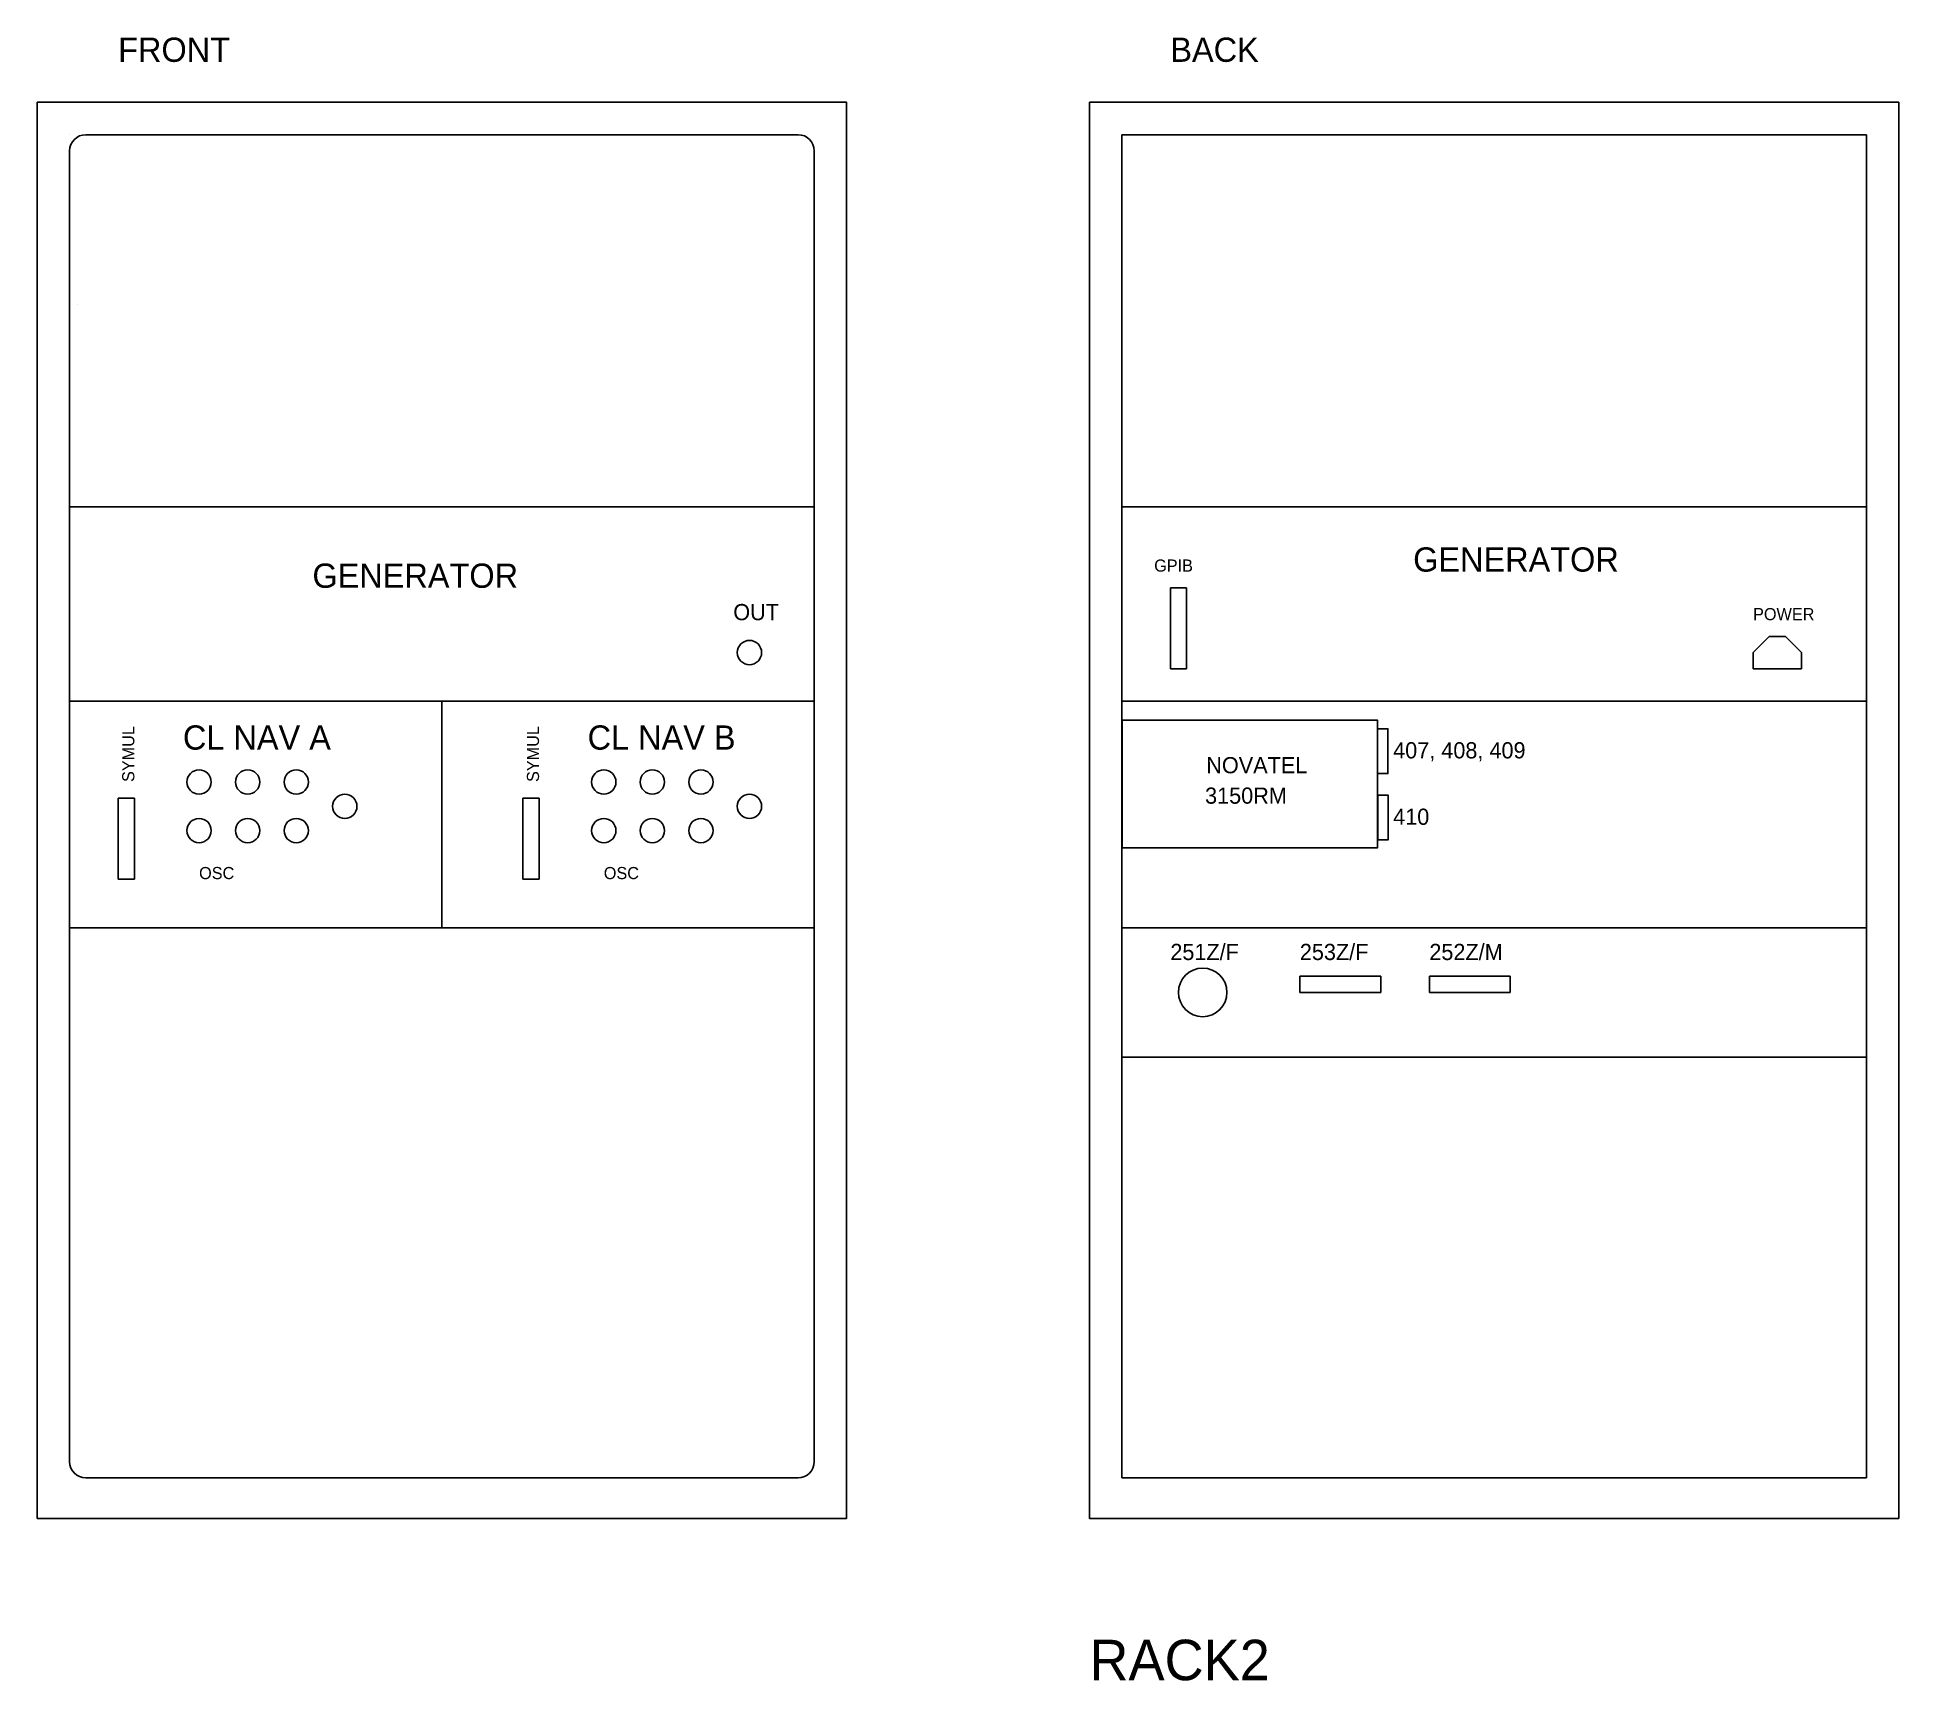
# Model space of a CAD drawing. Extents: x 40 to 270, y 5 to 208.
import ezdxf

# ---------------------------------------------------------------- set-up
doc = ezdxf.new("R2010")
doc.units = 0
doc.header["$MEASUREMENT"] = 0
doc.layers.get('0').update_dxf_attribs({"linetype": 'CONTINUOUS'})

# ---------------------------------------------------------------- blocks, each defined once
blk = doc.blocks.new('A$C10A4054A')
blk.add_lwpolyline([(0, 5.55), (1.28, 5.55), (1.28, 0), (0, 0)], close=True)

msp = doc.modelspace()

# ---------------------------------------------------------------- linework, layer by layer
for p, q in [((44, 196), (44, 196)), ((46, 196), (134, 196)), ((174, 156), (174, 196)), ((174, 196), (266, 196)), ((266, 196), (266, 154)), ((44, 194), (44, 170)), ((136, 194), (136, 170)), ((45, 175), (45, 175)), ((44, 170), (44, 76)), ((136, 170), (136, 76)), ((174, 156), (174, 68)), ((266, 154), (266, 68)), ((44, 150), (136, 150)), ((174, 150), (266, 150)), ((180, 130), (180, 140)), ((180, 140), (182, 140)), ((182, 140), (182, 130)), ((252, 132), (254, 134)), ((254, 134), (256, 134)), ((256, 134), (258, 132)), ((252, 130), (252, 132)), ((258, 132), (258, 130)), ((182, 130), (180, 130)), ((258, 130), (252, 130)), ((44, 126), (136, 126)), ((44, 126), (136, 126)), ((90, 126), (90, 98)), ((174, 126), (266, 126)), ((50, 104), (50, 114)), ((50, 114), (52, 114)), ((52, 114), (52, 104)), ((100, 104), (100, 114)), ((100, 114), (102, 114)), ((102, 114), (102, 104)), ((52, 104), (50, 104)), ((102, 104), (100, 104)), ((44, 98), (136, 98)), ((174, 98), (266, 98)), ((196, 92), (206, 92)), ((196, 90), (196, 92)), ((206, 92), (206, 90)), ((212, 92), (212, 90)), ((222, 92), (212, 92)), ((222, 90), (222, 92)), ((206, 90), (196, 90)), ((212, 90), (222, 90)), ((266, 82), (174, 82)), ((44, 76), (44, 32)), ((136, 32), (136, 76)), ((174, 68), (174, 30)), ((266, 30), (266, 68)), ((46, 30), (134, 30)), ((174, 30), (266, 30))]:
    msp.add_line(p, q)
for points in [[(40, 200), (40, 200), (40, 200), (40, 200)], [(40, 200), (40, 25), (140, 25), (140, 200)], [(170, 200), (170, 25), (270, 25), (270, 200)], [(174.04, 123.64), (205.6, 123.64), (205.6, 107.87), (174.04, 107.87)], [(205.6, 122.58), (206.88, 122.58), (206.88, 117.04), (205.6, 117.04)]]:
    msp.add_lwpolyline(points, close=True)
for centre, radius in [((128, 132), 1.5), ((60, 116), 1.5), ((66, 116), 1.5), ((72, 116), 1.5), ((110, 116), 1.5), ((116, 116), 1.5), ((122, 116), 1.5), ((78, 113), 1.5), ((128, 113), 1.5), ((60, 110), 1.5), ((66, 110), 1.5), ((72, 110), 1.5), ((110, 110), 1.5), ((116, 110), 1.5), ((122, 110), 1.5), ((184, 90), 3)]:
    msp.add_circle(centre, radius)
for centre, start, end in [((46, 194), 90, 180), ((134, 194), 0, 90), ((46, 32), 180, 270), ((134, 32), 270, 0)]:
    msp.add_arc(centre, 2, start, end)

# ---------------------------------------------------------------- block references
msp.add_blockref('A$C10A4054A', (205.62, 108.84))

# ---------------------------------------------------------------- texts
for s, height, p in [('FRONT', 3, (50, 205)), ('BACK', 3, (180, 205)), ('GENERATOR', 3, (210, 142)), ('GENERATOR', 3, (74, 140)), ('GPIB', 1.5, (178, 142)), ('OUT', 2, (126, 136)), ('POWER', 1.5, (252, 136)), ('CL NAV A', 3, (58, 120)), ('CL NAV B', 3, (108, 120)), ('407, 408, 409', 2, (207.53, 118.92)), ('NOVATEL', 2, (184.44, 117.08)), ('3150RM', 2, (184.29, 113.32)), ('410', 2, (207.53, 110.71)), ('OSC', 1.5, (60, 104)), ('OSC', 1.5, (110, 104)), ('251Z/F', 2, (180, 94)), ('253Z/F', 2, (196, 94)), ('252Z/M', 2, (212, 94)), ('RACK2', 5, (170, 5))]:
    msp.add_text(s, height=height).set_placement(p)
for p in [(52, 116), (102, 116)]:
    msp.add_text('SYMUL', height=1.5, rotation=90).set_placement(p)

doc.saveas('drawing.dxf')
